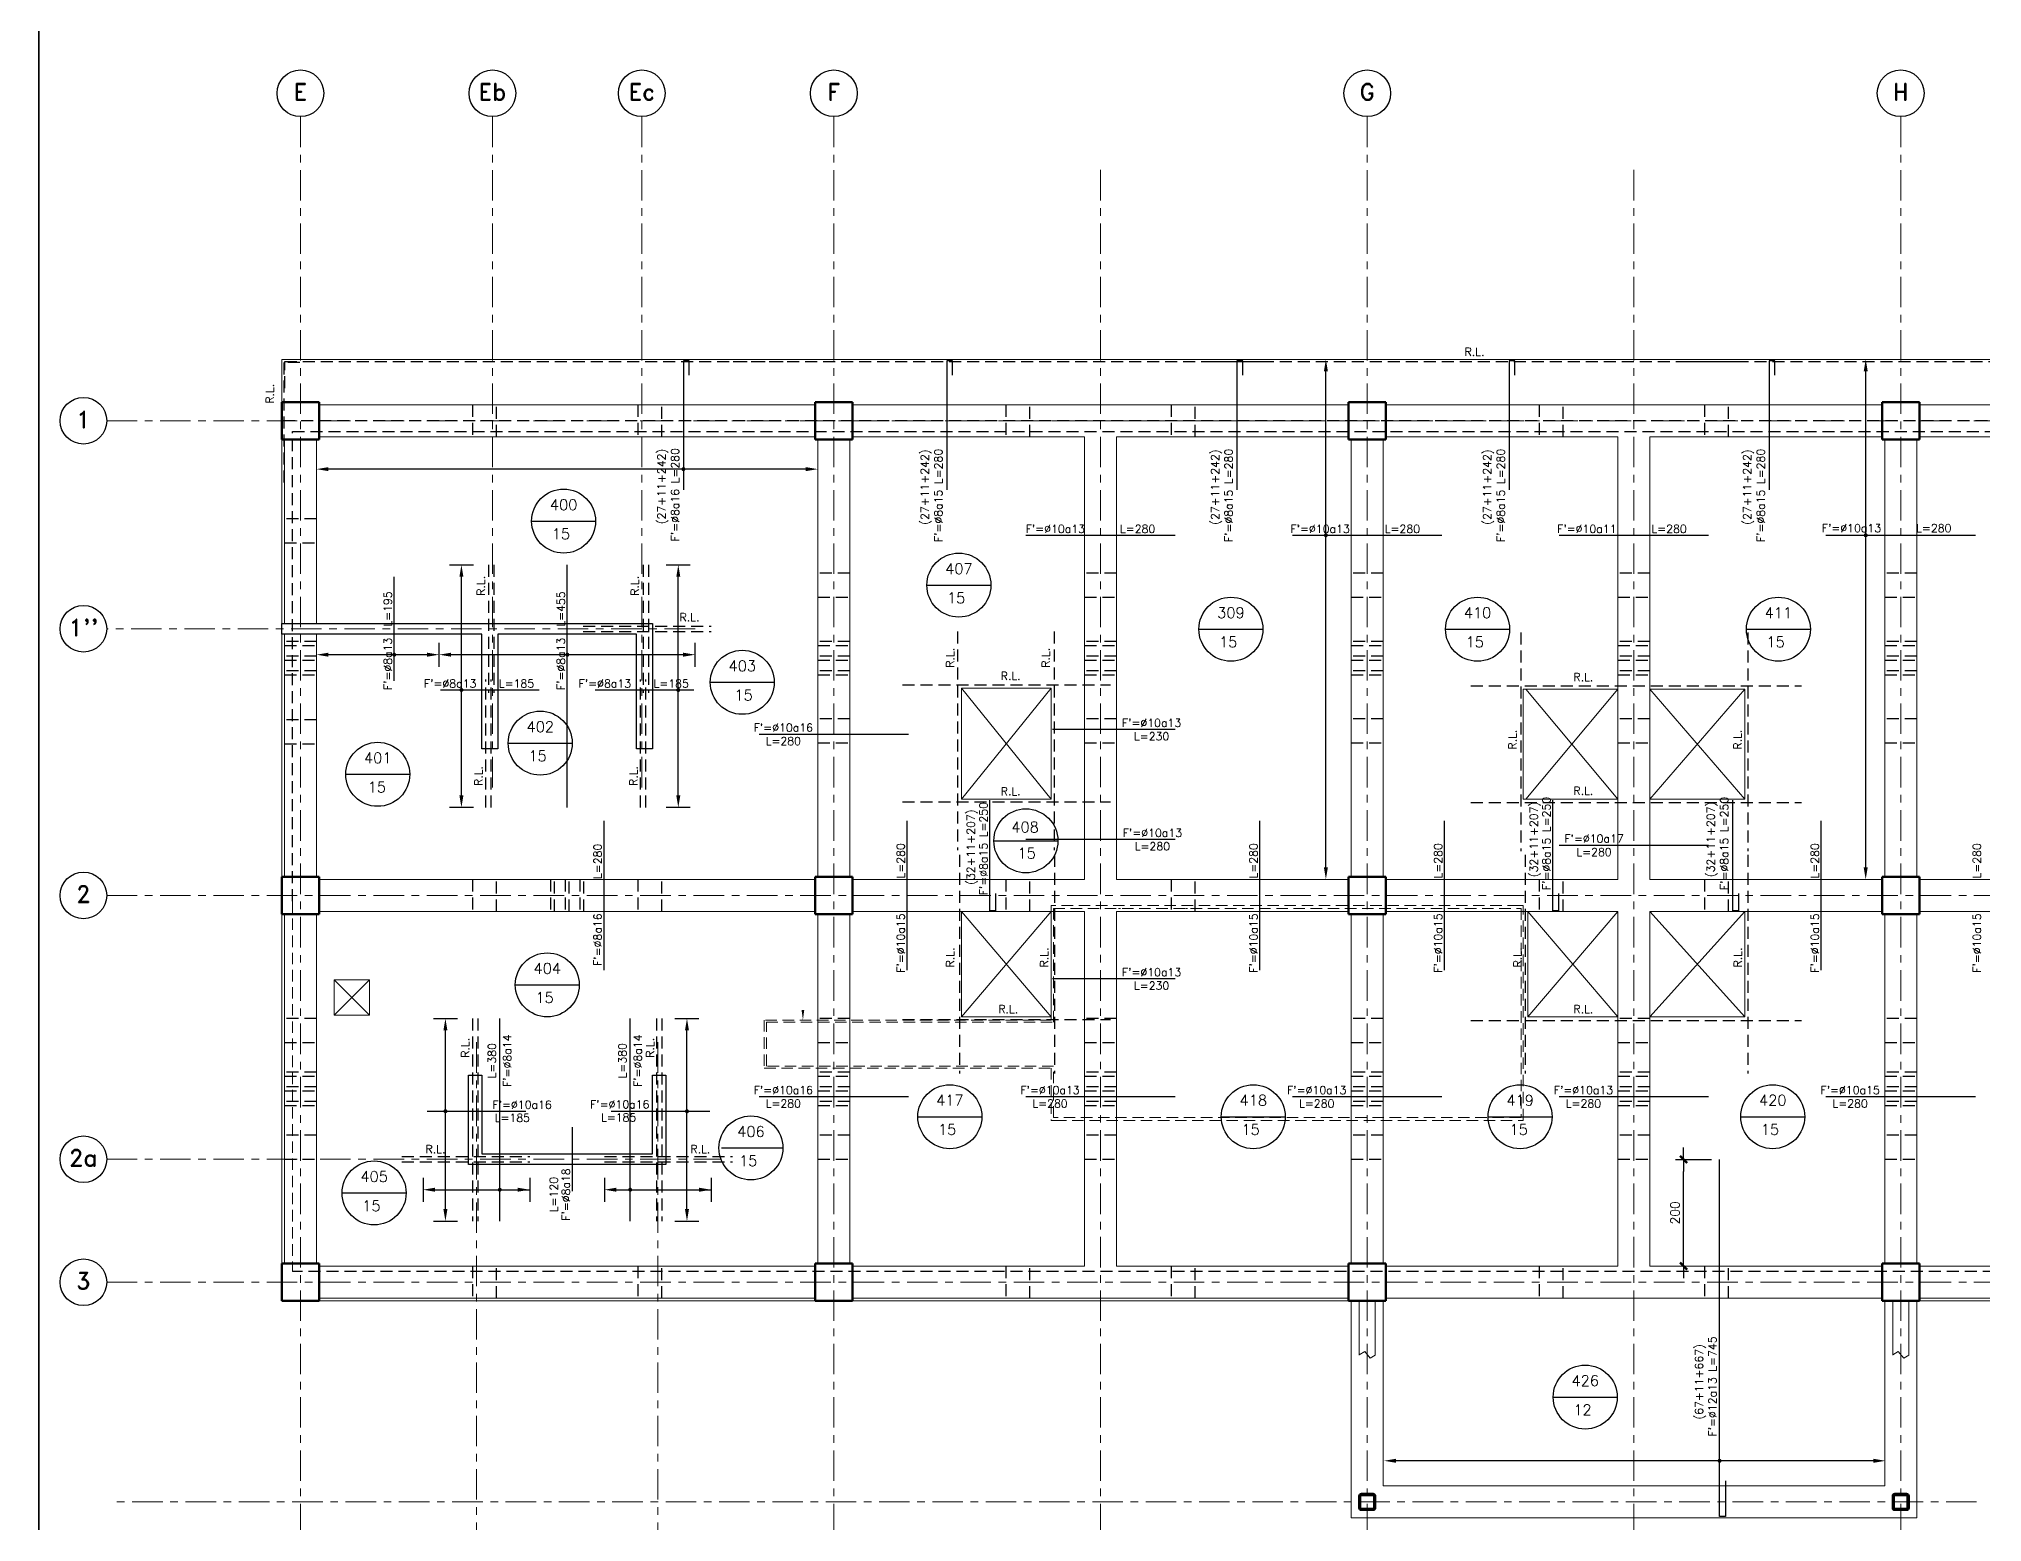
# Model space of a CAD drawing. Extents: x -4 to 6083, y -4 to 8618.
# Drawn here: x 0 to 3643, y 2169 to 4950 of the extents above; entities that cross this region are included whole.
import ezdxf
from ezdxf.enums import TextEntityAlignment as Align
from ezdxf.xclip import XClip

# ---------------------------------------------------------------- set-up
doc = ezdxf.new("R2010")
doc.units = 0
doc.header["$LTSCALE"] = 45
doc.header["$MEASUREMENT"] = 0
doc.header["$XCLIPFRAME"] = 0
for name, pattern in [('2017_67-103$0$DASHED', [0.75, 0.5, -0.25]), ('2017_67-103$0$Grid Line', [2.2225, 1.27, -0.3175, 0.3175, -0.3175]), ('2017_67-103$0$RLE-PROYECCION', [0.71438, 0.47625, -0.23813]), ('DASHED', [0.75, 0.5, -0.25])]:
    doc.linetypes.add(name, pattern=pattern)
doc.layers.get('0').update_dxf_attribs({"linetype": 'CONTINUOUS'})
for name, color, linetype in [('2017_67-103$0$RLA-MURO INV DILATADO', 2, '2017_67-103$0$DASHED'), ('2017_67-103$0$TEXTOS1', 9, 'CONTINUOUS'), ('fe', 7, 'CONTINUOUS'), ('RLA-COTAS1', 2, 'CONTINUOUS'), ('RLA-COTAS2', 1, 'CONTINUOUS'), ('RLA-FE', 7, 'CONTINUOUS'), ('RLA-FORMATO', 7, 'CONTINUOUS'), ('RLA-LOSAS', 3, 'CONTINUOUS'), ('RLA-TEXTOS-SM', 3, 'CONTINUOUS')]:
    doc.layers.add(name, color=color, linetype=linetype)
for name, color, linetype, lineweight in [('2017_67-103$0$RLE-EJE', 3, 'CONTINUOUS', 25), ('2017_67-103$0$RLE-EJES', 1, '2017_67-103$0$Grid Line', 9), ('2017_67-103$0$RLE-LOSA', 3, 'CONTINUOUS', 15), ('2017_67-103$0$RLE-MURO', 3, 'CONTINUOUS', 25), ('2017_67-103$0$RLE-PILAR', 3, 'CONTINUOUS', 50), ('2017_67-103$0$RLE-PROYECCION', 2, '2017_67-103$0$RLE-PROYECCION', 15), ('2017_67-103$0$RLE-VANOS', 1, 'CONTINUOUS', 15), ('2017_67-103$0$RLE-VIGA', 3, 'CONTINUOUS', 15)]:
    doc.layers.add(name, color=color, linetype=linetype, lineweight=lineweight)
doc.styles.add('2017_67-103$0$ROMAND', font='romand', dxfattribs={"height": 31.5})
doc.styles.add('ROMAND', font='romand', dxfattribs={"height": 31.5})
doc.styles.add('ROMANS', font='ROMANS.shx', dxfattribs={"height": 16.875})
doc.styles.add('ROMANS0', font='romans.shx')
doc.dimstyles.new('ING-75', dxfattribs={"dimscale": 75, "dimtxt": 0.27, "dimasz": 0.3, "dimexe": 0, "dimexo": 0, "dimgap": 0.1, "dimtad": 1, "dimdec": 1, "dimzin": 12, "dimdsep": 46, "dimtxsty": 'ROMANS', "dimblk": 'TICK1', "dimblk1": 'TICK1', "dimblk2": 'TICK1', "dimcen": 0.09, "dimclrd": 2, "dimclre": 1, "dimclrt": 3, "dimadec": 0, "dimazin": 0, "dimtfac": 1, "dimtdec": 0, "dimtix": 1, "dimtmove": 2, "dimatfit": 3, "dimldrblk": 'TICK1', "dimfxl": 0, "dimfxlon": 1, "dimtolj": 1, "dimtzin": 0, "dimarcsym": 0})

# ---------------------------------------------------------------- blocks, each defined once
blk = doc.blocks.new('TICK1')
at = {"color": 2}
for points in [[(0, 0), (-1, 0)], [(0, 0), (1, 0)]]:
    blk.add_lwpolyline(points, dxfattribs=at)
at = {"color": 2, "const_width": 0.2}
blk.add_lwpolyline([(-0.3, -0.3), (0.3, 0.3)], dxfattribs=at)
blk = doc.blocks.new('*D12')
at = {"layer": 'RLA-COTAS1', "color": 2, "lineweight": -2, "transparency": 16777216}
blk.add_line((3083.4, 2671.6), (3083.4, 2826.6), dxfattribs=at)
at = {"layer": 'RLA-COTAS1', "color": 2, "lineweight": -2, "transparency": 16777216, "xscale": 22.5, "yscale": 22.5, "zscale": 22.5}
for p, rotation in [((3083.4, 2849.1), 90), ((3083.4, 2649.1), 270)]:
    blk.add_blockref('TICK1', p, dxfattribs=dict(at, rotation=rotation))
at = {"layer": 'RLA-COTAS1', "color": 3, "transparency": 16777216, "insert": (3067.4, 2749.1), "char_height": 16.88, "attachment_point": 5, "rotation": 90, "style": 'ROMANS'}
blk.add_mtext('\\A1;200', dxfattribs=at)
blk = doc.blocks.new('2017_67-103')
at = {"layer": '2017_67-103$0$RLA-MURO INV DILATADO'}
for p, q in [((812.83, 6309.18), (812.83, 6249.18)), ((857.83, 6249.18), (857.83, 6309.18)), ((1122.83, 6309.18), (1122.83, 6249.18)), ((1167.83, 6249.18), (1167.83, 6309.18)), ((1812.83, 6309.18), (1812.83, 6249.18)), ((1857.83, 6249.18), (1857.83, 6309.18)), ((2122.83, 6309.18), (2122.83, 6249.18)), ((2167.83, 6249.18), (2167.83, 6309.18)), ((2812.83, 6309.18), (2812.83, 6249.18)), ((2857.83, 6249.18), (2857.83, 6309.18)), ((3122.83, 6309.18), (3122.83, 6249.18)), ((3167.83, 6249.18), (3167.83, 6309.18)), ((5475.33, 6279.18), (455.33, 6279.18)), ((475.33, 6259.18), (5455.33, 6259.18)), ((475.33, 5378.18), (475.33, 6259.18)), ((520.33, 6095.01), (460.33, 6095.01)), ((460.33, 6050.01), (520.33, 6050.01)), ((1520.33, 5993.34), (1460.33, 5993.34)), ((2020.33, 5993.34), (1960.33, 5993.34)), ((2520.33, 5993.34), (2460.33, 5993.34)), ((3020.33, 5993.34), (2960.33, 5993.34)), ((3520.33, 5993.34), (3460.33, 5993.34)), ((1460.33, 5948.34), (1520.33, 5948.34)), ((1960.33, 5948.34), (2020.33, 5948.34)), ((2460.33, 5948.34), (2520.33, 5948.34)), ((2960.33, 5948.34), (3020.33, 5948.34)), ((3460.33, 5948.34), (3520.33, 5948.34)), ((520.33, 5865.43), (460.33, 5865.43)), ((1520.33, 5865.43), (1460.33, 5865.43)), ((2020.33, 5865.43), (1960.33, 5865.43)), ((2520.33, 5865.43), (2460.33, 5865.43)), ((3020.33, 5865.43), (2960.33, 5865.43)), ((3520.33, 5865.43), (3460.33, 5865.43)), ((460.33, 5857.93), (520.33, 5857.93)), ((520.33, 5837.93), (460.33, 5837.93)), ((460.33, 5830.43), (520.33, 5830.43)), ((1460.33, 5857.93), (1520.33, 5857.93)), ((1520.33, 5837.93), (1460.33, 5837.93)), ((1460.33, 5830.43), (1520.33, 5830.43)), ((1960.33, 5857.93), (2020.33, 5857.93)), ((2020.33, 5837.93), (1960.33, 5837.93)), ((1960.33, 5830.43), (2020.33, 5830.43)), ((2460.33, 5857.93), (2520.33, 5857.93)), ((2520.33, 5837.93), (2460.33, 5837.93)), ((2460.33, 5830.43), (2520.33, 5830.43)), ((2960.33, 5857.93), (3020.33, 5857.93)), ((3020.33, 5837.93), (2960.33, 5837.93)), ((2960.33, 5830.43), (3020.33, 5830.43)), ((3460.33, 5857.93), (3520.33, 5857.93)), ((3520.33, 5837.93), (3460.33, 5837.93)), ((3460.33, 5830.43), (3520.33, 5830.43)), ((520.33, 5810.43), (460.33, 5810.43)), ((460.33, 5802.93), (520.33, 5802.93)), ((1520.33, 5810.43), (1460.33, 5810.43)), ((1460.33, 5802.93), (1520.33, 5802.93)), ((2020.33, 5810.43), (1960.33, 5810.43)), ((1960.33, 5802.93), (2020.33, 5802.93)), ((2520.33, 5810.43), (2460.33, 5810.43)), ((2460.33, 5802.93), (2520.33, 5802.93)), ((3020.33, 5810.43), (2960.33, 5810.43)), ((2960.33, 5802.93), (3020.33, 5802.93)), ((3520.33, 5810.43), (3460.33, 5810.43)), ((3460.33, 5802.93), (3520.33, 5802.93)), ((1520.33, 5720.01), (1460.33, 5720.01)), ((2020.33, 5720.01), (1960.33, 5720.01)), ((2520.33, 5720.01), (2460.33, 5720.01)), ((3020.33, 5720.01), (2960.33, 5720.01)), ((3520.33, 5720.01), (3460.33, 5720.01)), ((520.33, 5718.34), (460.33, 5718.34)), ((460.33, 5673.34), (520.33, 5673.34)), ((1460.33, 5675.01), (1520.33, 5675.01)), ((1960.33, 5675.01), (2020.33, 5675.01)), ((2460.33, 5675.01), (2520.33, 5675.01)), ((2960.33, 5675.01), (3020.33, 5675.01)), ((3460.33, 5675.01), (3520.33, 5675.01)), ((812.83, 5419.18), (812.83, 5359.18)), ((857.83, 5359.18), (857.83, 5419.18)), ((959.08, 5419.18), (959.08, 5359.18)), ((966.58, 5359.18), (966.58, 5419.18)), ((986.58, 5419.18), (986.58, 5359.18)), ((994.08, 5359.18), (994.08, 5419.18)), ((1014.08, 5419.18), (1014.08, 5359.18)), ((1021.58, 5359.18), (1021.58, 5419.18)), ((1122.83, 5419.18), (1122.83, 5359.18)), ((1167.83, 5359.18), (1167.83, 5419.18)), ((1812.83, 5419.18), (1812.83, 5359.18)), ((1857.83, 5359.18), (1857.83, 5419.18)), ((2122.83, 5419.18), (2122.83, 5359.18)), ((2167.83, 5359.18), (2167.83, 5419.18)), ((2812.83, 5419.18), (2812.83, 5359.18)), ((2857.83, 5359.18), (2857.83, 5419.18)), ((3122.83, 5419.18), (3122.83, 5359.18)), ((3167.83, 5359.18), (3167.83, 5419.18)), ((520.33, 5158.34), (460.33, 5158.34)), ((1520.33, 5158.34), (1460.33, 5158.34)), ((2020.33, 5158.34), (1960.33, 5158.34)), ((2520.33, 5158.34), (2460.33, 5158.34)), ((3020.33, 5158.34), (2960.33, 5158.34)), ((3520.33, 5158.34), (3460.33, 5158.34)), ((460.33, 5113.34), (520.33, 5113.34)), ((1460.33, 5113.34), (1520.33, 5113.34)), ((1960.33, 5113.34), (2020.33, 5113.34)), ((2460.33, 5113.34), (2520.33, 5113.34)), ((2960.33, 5113.34), (3020.33, 5113.34)), ((3460.33, 5113.34), (3520.33, 5113.34)), ((520.33, 5057.92), (460.33, 5057.92)), ((460.33, 5050.42), (520.33, 5050.42)), ((520.33, 5030.42), (460.33, 5030.42)), ((1520.33, 5057.92), (1460.33, 5057.92)), ((1460.33, 5050.42), (1520.33, 5050.42)), ((1520.33, 5030.42), (1460.33, 5030.42)), ((2020.33, 5057.92), (1960.33, 5057.92)), ((1960.33, 5050.42), (2020.33, 5050.42)), ((2020.33, 5030.42), (1960.33, 5030.42)), ((2520.33, 5057.92), (2460.33, 5057.92)), ((2460.33, 5050.42), (2520.33, 5050.42)), ((2520.33, 5030.42), (2460.33, 5030.42)), ((3020.33, 5057.92), (2960.33, 5057.92)), ((2960.33, 5050.42), (3020.33, 5050.42)), ((3020.33, 5030.42), (2960.33, 5030.42)), ((3520.33, 5057.92), (3460.33, 5057.92)), ((3460.33, 5050.42), (3520.33, 5050.42)), ((3520.33, 5030.42), (3460.33, 5030.42)), ((460.33, 5022.92), (520.33, 5022.92)), ((520.33, 5002.92), (460.33, 5002.92)), ((460.33, 4995.42), (520.33, 4995.42)), ((1460.33, 5022.92), (1520.33, 5022.92)), ((1520.33, 5002.92), (1460.33, 5002.92)), ((1460.33, 4995.42), (1520.33, 4995.42)), ((1960.33, 5022.92), (2020.33, 5022.92)), ((2020.33, 5002.92), (1960.33, 5002.92)), ((1960.33, 4995.42), (2020.33, 4995.42)), ((2460.33, 5022.92), (2520.33, 5022.92)), ((2520.33, 5002.92), (2460.33, 5002.92)), ((2460.33, 4995.42), (2520.33, 4995.42)), ((2960.33, 5022.92), (3020.33, 5022.92)), ((3020.33, 5002.92), (2960.33, 5002.92)), ((2960.33, 4995.42), (3020.33, 4995.42)), ((3460.33, 5022.92), (3520.33, 5022.92)), ((3520.33, 5002.92), (3460.33, 5002.92)), ((3460.33, 4995.42), (3520.33, 4995.42)), ((520.33, 4940), (460.33, 4940)), ((1520.33, 4940), (1460.33, 4940)), ((2020.33, 4940), (1960.33, 4940)), ((2520.33, 4940), (2460.33, 4940)), ((3020.33, 4940), (2960.33, 4940)), ((3520.33, 4940), (3460.33, 4940)), ((460.33, 4895), (520.33, 4895)), ((1460.33, 4895), (1520.33, 4895)), ((1960.33, 4895), (2020.33, 4895)), ((2460.33, 4895), (2520.33, 4895)), ((2960.33, 4895), (3020.33, 4895)), ((3460.33, 4895), (3520.33, 4895)), ((5455.33, 4684.18), (475.33, 4684.18)), ((812.83, 4694.18), (812.83, 4634.18)), ((857.83, 4634.18), (857.83, 4694.18)), ((1122.83, 4694.18), (1122.83, 4634.18)), ((1167.83, 4634.18), (1167.83, 4694.18)), ((1812.83, 4694.18), (1812.83, 4634.18)), ((1857.83, 4634.18), (1857.83, 4694.18)), ((2122.83, 4694.18), (2122.83, 4634.18)), ((2167.83, 4634.18), (2167.83, 4694.18)), ((2812.83, 4694.18), (2812.83, 4634.18)), ((2857.83, 4634.18), (2857.83, 4694.18)), ((3122.83, 4694.18), (3122.83, 4634.18)), ((3167.83, 4634.18), (3167.83, 4694.18))]:
    blk.add_line(p, q, dxfattribs=at)
at = {"layer": '2017_67-103$0$RLE-EJE'}
for centre in [(490.33, 6892.91), (850.33, 6892.91), (1130.33, 6892.91), (1490.33, 6892.91), (2490.33, 6892.91), (3490.33, 6892.91), (83.58, 6279.18), (83.58, 5889.16), (83.58, 5389.18), (83.58, 4894.66), (83.58, 4664.16)]:
    blk.add_circle(centre, 43.75, dxfattribs=at)
at = {"layer": '2017_67-103$0$RLE-EJES'}
for p, q in [((490.33, 6849.16), (490.33, 3767.16)), ((850.33, 6849.16), (850.33, 5582.32)), ((1130.33, 6849.16), (1130.33, 5582.32)), ((1490.33, 6849.16), (1490.33, 3767.16)), ((2490.33, 6849.16), (2490.33, 3767.16)), ((3490.33, 6849.16), (3490.33, 3767.16)), ((1990.33, 6749.18), (1990.33, 3879.18)), ((2990.33, 6749.18), (2990.33, 3889.18)), ((127.33, 6279.18), (5975.74, 6279.18)), ((1230.11, 5889.16), (127.33, 5889.16)), ((127.33, 5389.18), (5975.74, 5389.18)), ((820.33, 5113.91), (820.33, 3767.16)), ((1160.33, 5113.91), (1160.33, 3767.16)), ((127.33, 4894.66), (1279.14, 4894.66)), ((127.33, 4664.16), (5975.74, 4664.16)), ((3632.52, 4252.16), (132.52, 4252.16))]:
    blk.add_line(p, q, dxfattribs=at)
at = {"layer": '2017_67-103$0$RLE-LOSA'}
for p, q in [((455.33, 6394.16), (5020.33, 6394.16)), ((455.33, 6314.18), (455.33, 6394.16)), ((455.33, 5899.16), (455.33, 6244.18)), ((455.33, 5424.18), (455.33, 5879.16)), ((1898.03, 5777.66), (1729.73, 5777.66)), ((1729.73, 5569.96), (1729.73, 5777.66)), ((1898.03, 5569.96), (1898.03, 5777.66)), ((2960.33, 5775.94), (2782.63, 5775.94)), ((2782.63, 5775.94), (2782.63, 5569.96)), ((3198.03, 5775.94), (3020.33, 5775.94)), ((3198.03, 5569.96), (3198.03, 5775.94)), ((1729.73, 5569.96), (1898.03, 5569.96)), ((2782.63, 5569.96), (2960.33, 5569.96)), ((3020.33, 5569.96), (3198.03, 5569.96)), ((1729.73, 5359.18), (1729.73, 5161.46)), ((1898.03, 5161.46), (1898.03, 5359.18)), ((2791.13, 5359.18), (2791.13, 5161.46)), ((3198.03, 5161.46), (3198.03, 5359.18)), ((455.33, 4699.16), (455.33, 5354.18)), ((619.93, 5231.25), (553.41, 5231.25)), ((553.41, 5231.25), (553.41, 5164.82)), ((619.93, 5164.82), (619.93, 5231.25)), ((553.41, 5164.82), (619.93, 5164.82)), ((1729.73, 5161.46), (1898.03, 5161.46)), ((2791.13, 5161.46), (2960.33, 5161.46)), ((3020.33, 5161.46), (3198.03, 5161.46)), ((1455.33, 4629.16), (525.33, 4629.16)), ((2455.33, 4629.16), (1525.33, 4629.16)), ((4455.33, 4629.16), (3525.33, 4629.16))]:
    blk.add_line(p, q, dxfattribs=at)
at = {"layer": '2017_67-103$0$RLE-MURO'}
for p, q in [((455.33, 5899.16), (1150.33, 5899.16)), ((455.33, 5879.16), (455.33, 5899.16)), ((830.33, 5879.16), (455.33, 5879.16)), ((830.33, 5664.16), (830.33, 5879.16)), ((860.33, 5879.16), (860.33, 5664.16)), ((1120.33, 5879.16), (860.33, 5879.16)), ((1120.33, 5664.16), (1120.33, 5879.16)), ((1150.33, 5899.16), (1150.33, 5664.16)), ((860.33, 5664.16), (830.33, 5664.16)), ((1150.33, 5664.16), (1120.33, 5664.16)), ((805.33, 4884.66), (805.33, 5052.54)), ((805.33, 5052.54), (830.33, 5052.54)), ((830.33, 5052.54), (830.33, 4904.66)), ((1150.33, 4904.66), (1150.33, 5052.54)), ((1150.33, 5052.54), (1175.33, 5052.54)), ((1175.33, 5052.54), (1175.33, 4884.66)), ((1175.33, 4884.66), (805.33, 4884.66)), ((830.33, 4904.66), (1150.33, 4904.66))]:
    blk.add_line(p, q, dxfattribs=at)
at = {"layer": '2017_67-103$0$RLE-PILAR'}
for p, q in [((455.33, 6314.18), (525.33, 6314.18)), ((455.33, 6244.18), (455.33, 6314.18)), ((525.33, 6314.18), (525.33, 6244.18)), ((1455.33, 6314.18), (1525.33, 6314.18)), ((1455.33, 6244.18), (1455.33, 6314.18)), ((1525.33, 6314.18), (1525.33, 6244.18)), ((2455.33, 6314.16), (2525.33, 6314.16)), ((2455.33, 6244.16), (2455.33, 6314.16)), ((2525.33, 6314.16), (2525.33, 6244.16)), ((3455.33, 6314.16), (3525.33, 6314.16)), ((3455.33, 6244.16), (3455.33, 6314.16)), ((3525.33, 6314.16), (3525.33, 6244.16)), ((525.33, 6244.18), (455.33, 6244.18)), ((1525.33, 6244.18), (1455.33, 6244.18)), ((2525.33, 6244.16), (2455.33, 6244.16)), ((3525.33, 6244.16), (3455.33, 6244.16)), ((455.33, 5424.18), (525.33, 5424.18)), ((455.33, 5354.18), (455.33, 5424.18)), ((525.33, 5424.18), (525.33, 5354.18)), ((1455.33, 5424.18), (1525.33, 5424.18)), ((1455.33, 5354.18), (1455.33, 5424.18)), ((1525.33, 5424.18), (1525.33, 5354.18)), ((2455.33, 5424.18), (2525.33, 5424.18)), ((2455.33, 5354.18), (2455.33, 5424.18)), ((2525.33, 5424.18), (2525.33, 5354.18)), ((3455.33, 5424.18), (3525.33, 5424.18)), ((3455.33, 5354.18), (3455.33, 5424.18)), ((3525.33, 5424.18), (3525.33, 5354.18)), ((525.33, 5354.18), (455.33, 5354.18)), ((1525.33, 5354.18), (1455.33, 5354.18)), ((2525.33, 5354.18), (2455.33, 5354.18)), ((3525.33, 5354.18), (3455.33, 5354.18)), ((455.33, 4699.16), (525.33, 4699.16)), ((455.33, 4629.16), (455.33, 4699.16)), ((525.33, 4699.16), (525.33, 4629.16)), ((1455.33, 4699.16), (1525.33, 4699.16)), ((1455.33, 4629.16), (1455.33, 4699.16)), ((1525.33, 4699.16), (1525.33, 4629.16)), ((2455.33, 4699.16), (2525.33, 4699.16)), ((2455.33, 4629.16), (2455.33, 4699.16)), ((2525.33, 4699.16), (2525.33, 4629.16)), ((3455.33, 4699.16), (3525.33, 4699.16)), ((3455.33, 4629.16), (3455.33, 4699.16)), ((3525.33, 4699.16), (3525.33, 4629.16)), ((525.33, 4629.16), (455.33, 4629.16)), ((1525.33, 4629.16), (1455.33, 4629.16)), ((2525.33, 4629.16), (2455.33, 4629.16)), ((3525.33, 4629.16), (3455.33, 4629.16)), ((2475.33, 4241.16), (2475.33, 4263.16)), ((2477.33, 4263.16), (2477.33, 4241.16)), ((2479.33, 4267.16), (2501.33, 4267.16)), ((2501.33, 4265.16), (2479.33, 4265.16)), ((2503.33, 4241.16), (2503.33, 4263.16)), ((2505.33, 4263.16), (2505.33, 4241.16)), ((3475.33, 4241.16), (3475.33, 4263.16)), ((3477.33, 4263.16), (3477.33, 4241.16)), ((3479.33, 4267.16), (3501.33, 4267.16)), ((3501.33, 4265.16), (3479.33, 4265.16)), ((3503.33, 4241.16), (3503.33, 4263.16)), ((3505.33, 4263.16), (3505.33, 4241.16)), ((2479.33, 4239.16), (2501.33, 4239.16)), ((2501.33, 4237.16), (2479.33, 4237.16)), ((3479.33, 4239.16), (3501.33, 4239.16)), ((3501.33, 4237.16), (3479.33, 4237.16))]:
    blk.add_line(p, q, dxfattribs=at)
for centre, radius, start, end in [((2479.33, 4263.16), 4, 90, 180), ((2479.33, 4263.16), 2, 90, 180), ((2501.33, 4263.16), 4, 0, 90), ((2501.33, 4263.16), 2, 0, 90), ((3479.33, 4263.16), 4, 90, 180), ((3479.33, 4263.16), 2, 90, 180), ((3501.33, 4263.16), 4, 0, 90), ((3501.33, 4263.16), 2, 0, 90), ((2479.33, 4241.16), 4, 180, 270), ((2479.33, 4241.16), 2, 180, 270), ((2501.33, 4241.16), 4, 270, 0), ((2501.33, 4241.16), 2, 270, 0), ((3479.33, 4241.16), 4, 180, 270), ((3479.33, 4241.16), 2, 180, 270), ((3501.33, 4241.16), 4, 270, 0), ((3501.33, 4241.16), 2, 270, 0)]:
    blk.add_arc(centre, radius, start, end, dxfattribs=at)
at = {"layer": '2017_67-103$0$RLE-PROYECCION'}
for p, q in [((475.33, 5378.18), (475.33, 4684.18)), ((2023.83, 5364.94), (2027.83, 5364.94)), ((2149.63, 5364.94), (2153.63, 5364.94)), ((2027.83, 4972.94), (2023.83, 4972.94)), ((2153.63, 4972.94), (2149.63, 4972.94)), ((2475.33, 4629.17), (2475.33, 4629.18)), ((2476.33, 4629.18), (2504.33, 4629.18)), ((2505.33, 4629.18), (2505.33, 4629.17)), ((3475.33, 4629.17), (3475.33, 4629.18)), ((3476.33, 4629.18), (3504.33, 4629.18)), ((3505.33, 4629.18), (3505.33, 4629.17))]:
    blk.add_line(p, q, dxfattribs=at)
for points in [[(1360.03, 5065.39), (1898.03, 5065.39), (1898.03, 4967.44), (1905.03, 4967.44), (1905.03, 4967.44), (2775.63, 4967.44), (2775.63, 4967.44), (2782.63, 4967.44), (2782.63, 5370.44), (2774.63, 5370.44), (2774.63, 5370.44), (1905.03, 5370.44), (1905.03, 5370.44), (1898.03, 5370.44), (1898.03, 5155.39), (1360.03, 5155.39), (1360.03, 5065.39)], [(1364.03, 5069.39), (1364.03, 5151.39), (1902.03, 5151.39), (1902.03, 5364.94), (2778.63, 5364.94), (2778.63, 4972.94), (1902.03, 4972.94), (1902.03, 5069.39), (1364.03, 5069.39)]]:
    blk.add_lwpolyline(points, dxfattribs=at)
at = {"layer": '2017_67-103$0$RLE-PROYECCION', "flags": 128}
for points in [[(2475.33, 4629.18), (2475.35, 4629.18), (2475.43, 4629.18), (2475.55, 4629.18), (2475.7, 4629.18), (2475.89, 4629.18), (2476.11, 4629.18), (2476.33, 4629.18)], [(2504.33, 4629.18), (2504.55, 4629.18), (2504.76, 4629.18), (2504.95, 4629.18), (2505.11, 4629.18), (2505.23, 4629.18), (2505.3, 4629.18), (2505.33, 4629.18)], [(3475.33, 4629.18), (3475.35, 4629.18), (3475.43, 4629.18), (3475.55, 4629.18), (3475.7, 4629.18), (3475.89, 4629.18), (3476.11, 4629.18), (3476.33, 4629.18)], [(3504.33, 4629.18), (3504.55, 4629.18), (3504.76, 4629.18), (3504.95, 4629.18), (3505.11, 4629.18), (3505.23, 4629.18), (3505.3, 4629.18), (3505.33, 4629.18)]]:
    blk.add_lwpolyline(points, dxfattribs=at)
at = {"layer": '2017_67-103$0$RLE-VANOS'}
for p, q in [((1729.73, 5569.96), (1898.03, 5777.66)), ((1729.73, 5777.66), (1898.03, 5569.96)), ((2960.33, 5775.94), (2787.33, 5569.96)), ((2787.33, 5775.94), (2960.33, 5569.96)), ((3020.33, 5569.96), (3198.03, 5775.94)), ((3020.33, 5775.94), (3198.03, 5569.96)), ((1898.03, 5359.18), (1729.73, 5161.46)), ((1729.73, 5359.18), (1898.03, 5161.46)), ((2960.33, 5359.18), (2791.13, 5161.46)), ((2791.13, 5359.18), (2960.33, 5161.46)), ((3020.33, 5161.46), (3198.03, 5359.18)), ((3020.33, 5359.18), (3198.03, 5161.46)), ((553.41, 5164.82), (619.93, 5231.25)), ((553.41, 5231.25), (619.84, 5164.82)), ((2475.33, 4528.23), (2485.72, 4534.23)), ((2485.72, 4534.23), (2496, 4521.97)), ((2496, 4521.97), (2505.33, 4527.36)), ((3475.33, 4528.23), (3485.72, 4534.23)), ((3475.33, 4528.23), (3485.72, 4534.23)), ((3485.72, 4534.23), (3496, 4521.97)), ((3485.72, 4534.23), (3496, 4521.97)), ((3496, 4521.97), (3505.33, 4527.36)), ((3496, 4521.97), (3505.33, 4527.36))]:
    blk.add_line(p, q, dxfattribs=at)
at = {"layer": '2017_67-103$0$RLE-VIGA'}
for p, q in [((525.33, 6309.18), (1455.33, 6309.18)), ((1525.33, 6309.18), (2455.33, 6309.18)), ((2525.33, 6309.18), (3455.33, 6309.18)), ((3525.33, 6309.18), (4455.33, 6309.18)), ((460.33, 6244.18), (460.33, 5899.16)), ((520.33, 6244.18), (520.33, 5899.16)), ((525.33, 6249.18), (1455.33, 6249.18)), ((1460.33, 6244.18), (1460.33, 5424.18)), ((1520.33, 6244.18), (1520.33, 5424.18)), ((1525.33, 6249.18), (1960.33, 6249.18)), ((1960.33, 6249.18), (1960.33, 5419.18)), ((2020.33, 6249.18), (2455.33, 6249.18)), ((2020.33, 6249.18), (2020.33, 5419.18)), ((2460.33, 6244.16), (2460.33, 5424.18)), ((2520.33, 6244.16), (2520.33, 5424.18)), ((2525.33, 6249.18), (2960.33, 6249.18)), ((2960.33, 6249.18), (2960.33, 5419.18)), ((3020.33, 6249.18), (3455.33, 6249.18)), ((3020.33, 6249.18), (3020.33, 5419.18)), ((3460.33, 6244.16), (3460.33, 5424.18)), ((3520.33, 6244.16), (3520.33, 5424.18)), ((3525.33, 6249.18), (3960.33, 6249.18)), ((460.33, 5879.16), (460.33, 5424.18)), ((520.33, 5879.16), (520.33, 5424.18)), ((525.33, 5419.18), (1455.33, 5419.18)), ((1525.33, 5419.18), (1960.33, 5419.18)), ((2020.33, 5419.18), (2455.33, 5419.18)), ((2525.33, 5419.18), (2960.33, 5419.18)), ((3020.33, 5419.18), (3455.33, 5419.18)), ((3525.33, 5419.18), (3960.33, 5419.18)), ((525.33, 5359.18), (1455.33, 5359.18)), ((1525.33, 5359.18), (1960.33, 5359.18)), ((1960.33, 5359.18), (1960.33, 4694.18)), ((2020.33, 5359.18), (2455.33, 5359.18)), ((2020.33, 5359.18), (2020.33, 4694.18)), ((2525.33, 5359.18), (2960.33, 5359.18)), ((2960.33, 5359.18), (2960.33, 4694.18)), ((3020.33, 5359.18), (3455.33, 5359.18)), ((3020.33, 5359.18), (3020.33, 4694.18)), ((3525.33, 5359.18), (3960.33, 5359.18)), ((460.33, 5354.18), (460.33, 4699.16)), ((520.33, 5354.18), (520.33, 4699.16)), ((1460.33, 5354.18), (1460.33, 4699.16)), ((1520.33, 5354.18), (1520.33, 4699.16)), ((2460.33, 5354.18), (2460.33, 4699.16)), ((2520.33, 5354.18), (2520.33, 4699.16)), ((3460.33, 5354.18), (3460.33, 4699.16)), ((3520.33, 5354.18), (3520.33, 4699.16)), ((525.33, 4694.18), (1455.33, 4694.18)), ((1525.33, 4694.18), (1960.33, 4694.18)), ((2020.33, 4694.18), (2455.33, 4694.18)), ((2525.33, 4694.18), (2960.33, 4694.18)), ((3020.33, 4694.18), (3455.33, 4694.18)), ((3525.33, 4694.18), (3960.33, 4694.18)), ((525.33, 4634.18), (1455.33, 4634.18)), ((1525.33, 4634.18), (2455.33, 4634.18)), ((2460.33, 4629.16), (2460.33, 4282.16)), ((2475.33, 4527.16), (2475.33, 4629.16)), ((2505.33, 4629.16), (2505.33, 4527.16)), ((2520.33, 4629.16), (2520.33, 4282.16)), ((2525.33, 4634.18), (3455.33, 4634.18)), ((3460.33, 4629.16), (3460.33, 4282.16)), ((3475.33, 4527.16), (3475.33, 4629.16)), ((3505.33, 4629.16), (3505.33, 4527.16)), ((3520.33, 4629.16), (3520.33, 4282.16)), ((3525.33, 4634.18), (4455.33, 4634.18)), ((2460.33, 4222.16), (2460.33, 4282.16)), ((3460.33, 4282.16), (2520.33, 4282.16)), ((3520.33, 4282.16), (3520.33, 4222.16)), ((3520.33, 4222.16), (2460.33, 4222.16))]:
    blk.add_line(p, q, dxfattribs=at)
at = {"layer": '2017_67-103$0$TEXTOS1', "color": 2}
blk.add_lwpolyline([(1432.37, 5155.39, 0, 5, 0), (1432.37, 5174.61, 5, 5, 0)], format="xyseb", dxfattribs=at)
at = {"layer": '2017_67-103$0$RLE-EJE', "color": 5, "char_height": 31.25, "width": 1, "attachment_point": 2, "line_spacing_factor": 0.941778, "style": '2017_67-103$0$ROMAND'}
for s, insert in [('E', (490.34, 6911.23)), ('Eb', (850.34, 6911.23)), ('Ec', (1130.34, 6911.23)), ('F', (1490.34, 6911.23)), ('G', (2490.34, 6911.23)), ('H', (3490.34, 6911.23)), ('1', (83.39, 6297.31)), ("1''", (83.77, 5907.27)), ('2', (83.39, 5407.31)), ('2a', (83.39, 4912.79)), ('3', (83.39, 4682.29))]:
    blk.add_mtext(s, dxfattribs=dict(at, insert=insert))

msp = doc.modelspace()

# ---------------------------------------------------------------- linework, layer by layer
at = {"layer": 'fe', "color": 1}
for p, q in [((750.33, 3772.9), (750.33, 3817.9)), ((1230.33, 3772.9), (1230.33, 3817.9))]:
    msp.add_line(p, q, dxfattribs=at)
at = {"layer": 'fe', "color": 4, "linetype": 'DASHED'}
for points in [[(489.33, 4343.04), (459.33, 4343.04), (459.33, 4113.04)], [(461.33, 4295.04), (461.33, 4345.04), (1411.33, 4345.04)], [(1301.33, 4345.04), (2301.33, 4345.04)], [(2191.33, 4345.04), (3191.33, 4345.04)], [(3081.33, 4345.04), (4081.33, 4345.04)], [(842.83, 3964.04), (842.83, 3724.04)], [(852.83, 3964.04), (852.83, 3724.04)], [(1132.83, 3964.04), (1132.83, 3724.04)], [(1142.83, 3964.04), (1142.83, 3724.04)], [(1020.33, 3849.04), (1260.33, 3849.04)], [(1020.33, 3839.04), (1260.33, 3839.04)], [(1721.94, 3838.68), (1721.94, 3428.68)], [(1903.31, 3838.68), (1903.31, 3428.68)], [(2778.1, 3836.96), (2778.1, 3426.96)], [(3204.08, 3836.96), (3204.08, 3426.96)], [(837.83, 3509.04), (837.83, 3749.04)], [(847.83, 3509.04), (847.83, 3749.04)], [(1127.83, 3509.04), (1127.83, 3749.04)], [(1137.83, 3509.04), (1137.83, 3749.04)], [(1618.88, 3738.93), (2008.88, 3738.93)], [(2684.58, 3737.3), (3304.58, 3737.3)], [(1618.88, 3519.84), (2008.88, 3519.84)], [(2684.58, 3518.1), (3304.58, 3518.1)], [(1726.11, 3420.2), (1726.11, 3010.2)], [(1904.08, 3420.2), (1904.08, 3010.2)], [(2786.44, 3420.2), (2786.44, 3010.2)], [(3204.08, 3420.2), (3204.08, 3010.2)], [(812.83, 3113.5), (812.83, 2733.5)], [(822.83, 3113.5), (822.83, 2733.5)], [(1157.83, 3113.5), (1157.83, 2733.5)], [(1167.83, 3113.5), (1167.83, 2733.5)], [(1618.88, 3111.34), (2008.88, 3111.34)], [(2684.58, 3109.6), (3304.58, 3109.6)], [(680.33, 2854.46), (920.33, 2854.46)], [(680.33, 2844.46), (920.33, 2844.46)], [(1060.33, 2854.46), (1300.33, 2854.46)], [(1060.33, 2844.46), (1300.33, 2844.46)]]:
    msp.add_lwpolyline(points, dxfattribs=at)
at = {"layer": 'fe', "color": 1}
for points in [[(2412.79, 3396.55), (2412.79, 4326.54)], [(3424.8, 3396.55), (3424.8, 4326.54)], [(1437.83, 4143.24), (542.83, 4143.24)], [(792.18, 3531.54), (792.18, 3941.54)], [(1198.75, 3531.54), (1198.75, 3941.54)], [(727.83, 3795.4), (530.12, 3795.4)], [(1207.83, 3795.4), (772.83, 3795.4)], [(762.18, 2756), (762.18, 3091)], [(1214.98, 2756), (1214.98, 3091)], [(3439.38, 2284.27), (2544.38, 2284.27)]]:
    msp.add_lwpolyline(points, dxfattribs=at)
at = {"layer": 'fe', "const_width": 3.75}
for points in [[(1206.43, 4143.24, 1), (1210.18, 4143.24, 1)], [(2410.91, 4019.29, 1), (2414.66, 4019.29, 1)], [(3422.93, 4019.29, 1), (3426.68, 4019.29, 1)], [(664.29, 3795.4, 1), (668.04, 3795.4, 1)], [(988.84, 3795.4, 1), (992.59, 3795.4, 1)], [(790.31, 3729.29, 1), (794.06, 3729.29, 1)], [(1196.87, 3729.29, 1), (1200.62, 3729.29, 1)], [(760.31, 2939.52, 1), (764.06, 2939.52, 1)], [(1213.11, 2939.52, 1), (1216.86, 2939.52, 1)], [(862.19, 2792.41, 1), (865.94, 2792.41, 1)], [(1106.78, 2792.41, 1), (1110.53, 2792.41, 1)], [(3149, 2284.27, 1), (3152.75, 2284.27, 1)]]:
    msp.add_lwpolyline(points, format="xyb", close=True, dxfattribs=at)
at = {"layer": 'fe', "color": 2}
for points in [[(2409.04, 4326.54), (2412.79, 4349.04), (2416.54, 4326.54)], [(3421.05, 4326.54), (3424.8, 4349.04), (3428.55, 4326.54)], [(542.83, 4139.49), (520.33, 4143.24), (542.83, 4146.99)], [(1437.83, 4139.49), (1460.33, 4143.24), (1437.83, 4146.99)], [(788.43, 3941.54), (792.18, 3964.04), (795.93, 3941.54)], [(1195, 3941.54), (1198.75, 3964.04), (1202.5, 3941.54)], [(542.83, 3791.65), (520.33, 3795.4), (542.83, 3799.15)], [(727.83, 3791.65), (750.33, 3795.4), (727.83, 3799.15)], [(772.83, 3791.65), (750.33, 3795.4), (772.83, 3799.15)], [(1207.83, 3791.65), (1230.33, 3795.4), (1207.83, 3799.15)], [(788.43, 3531.54), (792.18, 3509.04), (795.93, 3531.54)], [(1195, 3531.54), (1198.75, 3509.04), (1202.5, 3531.54)], [(2409.04, 3396.55), (2412.79, 3374.05), (2416.54, 3396.55)], [(3421.05, 3396.55), (3424.8, 3374.05), (3428.55, 3396.55)], [(758.43, 3091), (762.18, 3113.5), (765.93, 3091)], [(1211.23, 3091), (1214.98, 3113.5), (1218.73, 3091)], [(742.83, 2788.66), (720.33, 2792.41), (742.83, 2796.16)], [(897.83, 2788.66), (920.33, 2792.41), (897.83, 2796.16)], [(1082.83, 2788.66), (1060.33, 2792.41), (1082.83, 2796.16)], [(1237.83, 2788.66), (1260.33, 2792.41), (1237.83, 2796.16)], [(758.43, 2756), (762.18, 2733.5), (765.93, 2756)], [(1211.23, 2756), (1214.98, 2733.5), (1218.73, 2756)], [(2544.38, 2280.52), (2521.88, 2284.27), (2544.38, 2288.02)], [(3439.38, 2280.52), (3461.88, 2284.27), (3439.38, 2288.02)]]:
    msp.add_solid(points, dxfattribs=at)
at = {"layer": 'RLA-COTAS2'}
for p, q in [((769.68, 3964.04), (814.68, 3964.04)), ((1176.25, 3964.04), (1221.25, 3964.04)), ((814.68, 3509.04), (769.68, 3509.04)), ((1221.25, 3509.04), (1176.25, 3509.04)), ((739.68, 3113.5), (784.68, 3113.5)), ((1192.48, 3113.5), (1237.48, 3113.5)), ((3068.37, 2849.09), (3135.87, 2849.09)), ((720.33, 2814.91), (720.33, 2769.91)), ((920.33, 2814.91), (920.33, 2769.91)), ((1060.33, 2814.91), (1060.33, 2769.91)), ((1260.33, 2814.91), (1260.33, 2769.91)), ((742.83, 2792.41), (920.33, 2792.41)), ((1082.83, 2792.41), (1260.33, 2792.41)), ((739.68, 2733.5), (784.68, 2733.5)), ((1192.48, 2733.5), (1237.48, 2733.5))]:
    msp.add_line(p, q, dxfattribs=at)
at = {"layer": 'RLA-FE'}
for points in [[(1219.3, 4319.54), (1219.3, 4346.54), (1208.3, 4346.54), (1208.3, 4104.54)], [(1712.94, 4319.54), (1712.94, 4346.54), (1701.94, 4346.54), (1701.94, 4104.54)], [(2257.14, 4319.54), (2257.14, 4346.54), (2246.14, 4346.54), (2246.14, 4104.54)], [(2767.28, 4319.54), (2767.28, 4346.54), (2756.28, 4346.54), (2756.28, 4104.54)], [(3254.71, 4319.54), (3254.71, 4346.54), (3243.71, 4346.54), (3243.71, 4104.54)], [(1850.33, 4019.29), (2130.33, 4019.29)], [(2350.33, 4019.29), (2630.33, 4019.29)], [(2850.33, 4019.29), (3130.33, 4019.29)], [(3350.33, 4019.29), (3630.33, 4019.29)], [(666.16, 3746.54), (666.16, 3941.54)], [(990.71, 3509.04), (990.71, 3964.04)], [(752.83, 3729.29), (937.83, 3729.29)], [(1042.83, 3729.29), (1227.83, 3729.29)], [(1350.33, 3646.69), (1630.33, 3646.69)], [(1900.33, 3655.54), (2130.33, 3655.54)], [(1793.62, 3347.43), (1793.62, 3315.43), (1782.62, 3315.43), (1782.62, 3522.43)], [(2848.94, 3347.43), (2848.94, 3315.43), (2837.94, 3315.43), (2837.94, 3522.43)], [(3186.39, 3347.43), (3186.39, 3315.43), (3175.39, 3315.43), (3175.39, 3522.43)], [(1059.5, 3204.05), (1059.5, 3484.05)], [(1627.69, 3204.05), (1627.69, 3484.05)], [(2289.17, 3204.05), (2289.17, 3484.05)], [(2635.2, 3204.05), (2635.2, 3484.05)], [(3341.51, 3204.05), (3341.51, 3484.05)], [(1850.33, 3449.38), (2130.33, 3449.38)], [(2850.33, 3438.55), (3130.33, 3438.55)], [(1900.33, 3188.13), (2130.33, 3188.13)], [(864.06, 2733.5), (864.06, 3113.5)], [(1108.62, 2733.5), (1108.62, 3113.5)], [(1350.33, 2967.12), (1630.33, 2967.12)], [(1850.33, 2967.12), (2130.33, 2967.12)], [(2350.33, 2967.12), (2630.33, 2967.12)], [(2850.33, 2967.12), (3130.33, 2967.12)], [(3350.33, 2967.12), (3630.33, 2967.12)], [(727.83, 2939.52), (912.83, 2939.52)], [(1072.83, 2939.52), (1257.83, 2939.52)], [(1000.13, 2789.54), (1000.13, 2909.54)], [(3161.87, 2246.54), (3161.87, 2179.54), (3150.87, 2179.54), (3150.87, 2849.09)]]:
    msp.add_lwpolyline(points, dxfattribs=at)
at = {"layer": 'RLA-FORMATO', "color": 6, "linetype": 'Continuous'}
for p, q in [((0, 8617.5), (0, 0)), ((0, 0), (0, 7890))]:
    msp.add_line(p, q, dxfattribs=at)
at = {"layer": 'RLA-LOSAS'}
for p, q in [((923.77, 4045.78), (1043.77, 4045.78)), ((1664.7, 3925.78), (1784.7, 3925.78)), ((2174.69, 3843.19), (2294.69, 3843.19)), ((2637.08, 3843.19), (2757.08, 3843.19)), ((3201.05, 3843.19), (3321.05, 3843.19)), ((1258.65, 3743.62), (1378.65, 3743.62)), ((879.91, 3629.58), (999.91, 3629.58)), ((575.25, 3571.15), (695.25, 3571.15)), ((1790.35, 3446.47), (1910.35, 3446.47)), ((893.16, 3176.47), (1013.16, 3176.47)), ((1647.8, 2929.26), (1767.8, 2929.26)), ((2216.71, 2929.26), (2336.71, 2929.26)), ((2716.86, 2929.26), (2836.86, 2929.26)), ((3190.46, 2929.26), (3310.46, 2929.26)), ((1279.87, 2870.74), (1394.87, 2870.74)), ((568.49, 2786.38), (688.49, 2786.38)), ((2838.93, 2403.66), (2958.93, 2403.66))]:
    msp.add_line(p, q, dxfattribs=at)
for centre in [(983.77, 4045.78), (1724.7, 3925.78), (2234.69, 3843.19), (2697.08, 3843.19), (3261.05, 3843.19), (1318.65, 3743.62), (939.91, 3629.58), (635.25, 3571.15), (1850.35, 3446.47), (953.16, 3176.47), (1707.8, 2929.26), (2276.71, 2929.26), (2776.86, 2929.26), (3250.46, 2929.26), (1334.87, 2870.74), (628.49, 2786.38), (2898.93, 2403.66)]:
    msp.add_circle(centre, 60, dxfattribs=at)

# ---------------------------------------------------------------- block references
ref = msp.add_blockref('2017_67-103', (0, -2045.12))
XClip(ref).set_block_clipping_path([(27.5284145056, 3630.3209667757), (6081.5958250529, 6958.7972642945)])

# ---------------------------------------------------------------- texts
at = {"layer": 'fe', "color": 4, "linetype": 'DASHED', "style": 'ROMANS0'}
for rotation, p in [(360, (2691.33, 4355.7)), (90.0002, (440.49, 4284.59)), (90, (836.28, 3924.46)), (90, (1124.49, 3924.46)), (90, (1715.81, 3789.65)), (90, (1894.97, 3789.65)), (90, (2769.94, 3636.23)), (90, (3192.11, 3636.23)), (90, (831.72, 3568.16)), (90, (1122.04, 3568.16)), (90, (1715.81, 3227.72)), (90, (1892.06, 3227.72)), (90, (2779.68, 3227.72)), (90, (3192.35, 3227.72)), (90, (806.84, 3058.39)), (90, (1153.2, 3058.39))]:
    msp.add_text('R.L.', height=15, rotation=rotation, dxfattribs=at).set_placement(p, align=Align.CENTER)
for p in [(1219.69, 3858.09), (1821.97, 3747.98), (2895.51, 3745.95), (1821.97, 3531.74), (2895.51, 3532.87), (1817.31, 3123.37), (2895.51, 3123.37), (743.46, 2861.04), (1240.23, 2861.04)]:
    msp.add_text('R.L.', height=15, dxfattribs=at).set_placement(p, align=Align.CENTER)
at = {"layer": 'RLA-LOSAS', "char_height": 20, "width": 1, "attachment_point": 2, "line_spacing_factor": 0.941778, "style": 'ROMAND'}
for s, insert in [('400', (983.83, 4086.57)), ('15', (978.7, 4031.83)), ('407', (1724.76, 3966.57)), ('15', (1719.64, 3911.83)), ('309', (2234.75, 3883.98)), ('410', (2697.14, 3883.98)), ('411', (3261.11, 3883.98)), ('15', (2229.62, 3829.24)), ('15', (2692.01, 3829.24)), ('15', (3255.99, 3829.24)), ('403', (1318.71, 3784.41)), ('15', (1321.19, 3729.67)), ('402', (939.97, 3670.37)), ('401', (635.31, 3611.94)), ('15', (934.85, 3615.63)), ('15', (633.66, 3557.2)), ('408', (1848.87, 3482.22)), ('15', (1851.86, 3433.18)), ('404', (953.22, 3217.26)), ('15', (948.09, 3162.53)), ('417', (1707.86, 2970.05)), ('418', (2276.77, 2970.05)), ('419', (2776.92, 2970.05)), ('420', (3250.52, 2970.05)), ('15', (1702.74, 2915.31)), ('15', (2271.65, 2915.31)), ('15', (2774.24, 2915.31)), ('15', (3245.39, 2915.31)), ('406', (1334.93, 2911.53)), ('15', (1329.8, 2856.79)), ('405', (628.55, 2827.17)), ('15', (623.43, 2772.43)), ('426', (2898.99, 2444.45)), ('12', (2893.86, 2389.71))]:
    msp.add_mtext(s, dxfattribs=dict(at, insert=insert))
at = {"layer": 'RLA-TEXTOS-SM', "style": 'ROMANS0'}
for s, p in [('(27+11+242)', (1179.13, 4039.98)), ("F'=%%C8a16 L=280", (1204.6, 4007.81)), ('(27+11+242)', (1672.77, 4038.88)), ("F'=%%C8a15 L=280", (1698.24, 4006.47)), ('(27+11+242)', (2216.97, 4038.88)), ("F'=%%C8a15 L=280", (2242.44, 4006.47)), ('(27+11+242)', (2727.11, 4038.88)), ("F'=%%C8a15 L=280", (2752.58, 4006.47)), ('(27+11+242)', (3214.54, 4038.88)), ("F'=%%C8a15 L=280", (3240, 4006.47)), ('(32+11+207)', (1759.18, 3363.92)), ("F'=%%C8a15 L=250", (1782.86, 3344.37)), ('(32+11+207)', (2814.51, 3378.35)), ("F'=%%C8a15 L=250", (2838.19, 3354.04)), ('(32+11+207)', (3146.21, 3378.35)), ("F'=%%C8a15 L=250", (3171.68, 3354.04)), ("F'=%%C12a13 L=745", (3149.39, 2329.7)), ('(67+11+667)', (3124.32, 2361.53))]:
    msp.add_text(s, height=15, rotation=90, dxfattribs=at).set_placement(p, align=Align.BOTTOM_LEFT)
for s, p in [("F'=%%C10a13     L=280", (1971.43, 4019.29)), ("F'=%%C10a13     L=280", (2467.83, 4019.29)), ("F'=%%C10a11     L=280", (2967.83, 4019.29)), ("F'=%%C10a13     L=280", (3464.03, 4020.62)), ("F'=%%C8a13   L=185", (825.17, 3729.29)), ("F'=%%C8a13   L=185", (1115.17, 3729.29)), ("F'=%%C10a16", (1395.63, 3646.69)), ("F'=%%C10a13", (2086.02, 3655.54)), ('L=230', (2086.02, 3630.38)), ('L=280', (1395.63, 3621.52)), ("F'=%%C10a13", (2087.54, 3449.38)), ('L=280', (2087.54, 3424.22)), ("F'=%%C10a17", (2915.48, 3438.55)), ('L=280', (2915.48, 3413.38)), ("F'=%%C10a13", (2086.02, 3188.13)), ('L=230', (2086.02, 3162.97)), ("F'=%%C10a16", (905.92, 2939.77)), ("F'=%%C10a16", (1088.96, 2940.41)), ("F'=%%C10a16", (1395.63, 2967.12)), ('L=280', (1395.63, 2941.95)), ("F'=%%C10a13", (1895.63, 2967.12)), ('L=280', (1895.63, 2941.95)), ("F'=%%C10a13", (2395.63, 2967.12)), ('L=280', (2395.63, 2941.95)), ("F'=%%C10a13", (2895.63, 2967.12)), ('L=280', (2895.63, 2941.95)), ("F'=%%C10a15", (3395.63, 2967.12)), ('L=280', (3395.63, 2941.95)), ('L=185', (887.66, 2915.25)), ('L=185', (1086.93, 2915.9))]:
    msp.add_text(s, height=15, dxfattribs=at).set_placement(p, align=Align.BOTTOM_CENTER)
for s, p in [("F'=%%C8a13  L=195", (666.16, 3821.54)), ("F'=%%C8a13  L=455", (990.71, 3821.54)), ("F'=%%C8a16     L=280", (1059.5, 3326.48)), ("F'=%%C10a15     L=280", (1627.69, 3320.55)), ("F'=%%C10a15     L=280", (2289.17, 3320.55)), ("F'=%%C10a15     L=280", (2635.2, 3320.55)), ("F'=%%C10a15     L=280", (3341.51, 3320.55)), ("F'=%%C10a15     L=280", (3645.3, 3320.55)), ('L=380', (861.41, 3034.17)), ("F'=%%C8a14", (890.07, 3034.17)), ('L=380', (1105.97, 3034.17)), ("F'=%%C8a14", (1134.63, 3034.17)), ('L=120', (977.34, 2783.38)), ("F'=%%C8a18", (1000.13, 2783.38))]:
    msp.add_text(s, height=15, rotation=90, dxfattribs=at).set_placement(p, align=Align.BOTTOM_CENTER)

# ---------------------------------------------------------------- dimensions: what is measured, and where the dimension line sits
at = {"layer": 'RLA-COTAS1'}
dim = msp.add_linear_dim(base=(3083.37, 2849.09), p1=(3132.04, 2649.05), p2=(3150.87, 2849.09), angle=90, dimstyle='ING-75', dxfattribs=at)
dim.commit()
dim.dimension.update_dxf_attribs({"geometry": '*D12', "text_midpoint": (3067.43, 2749.07)})

doc.saveas('drawing.dxf')
